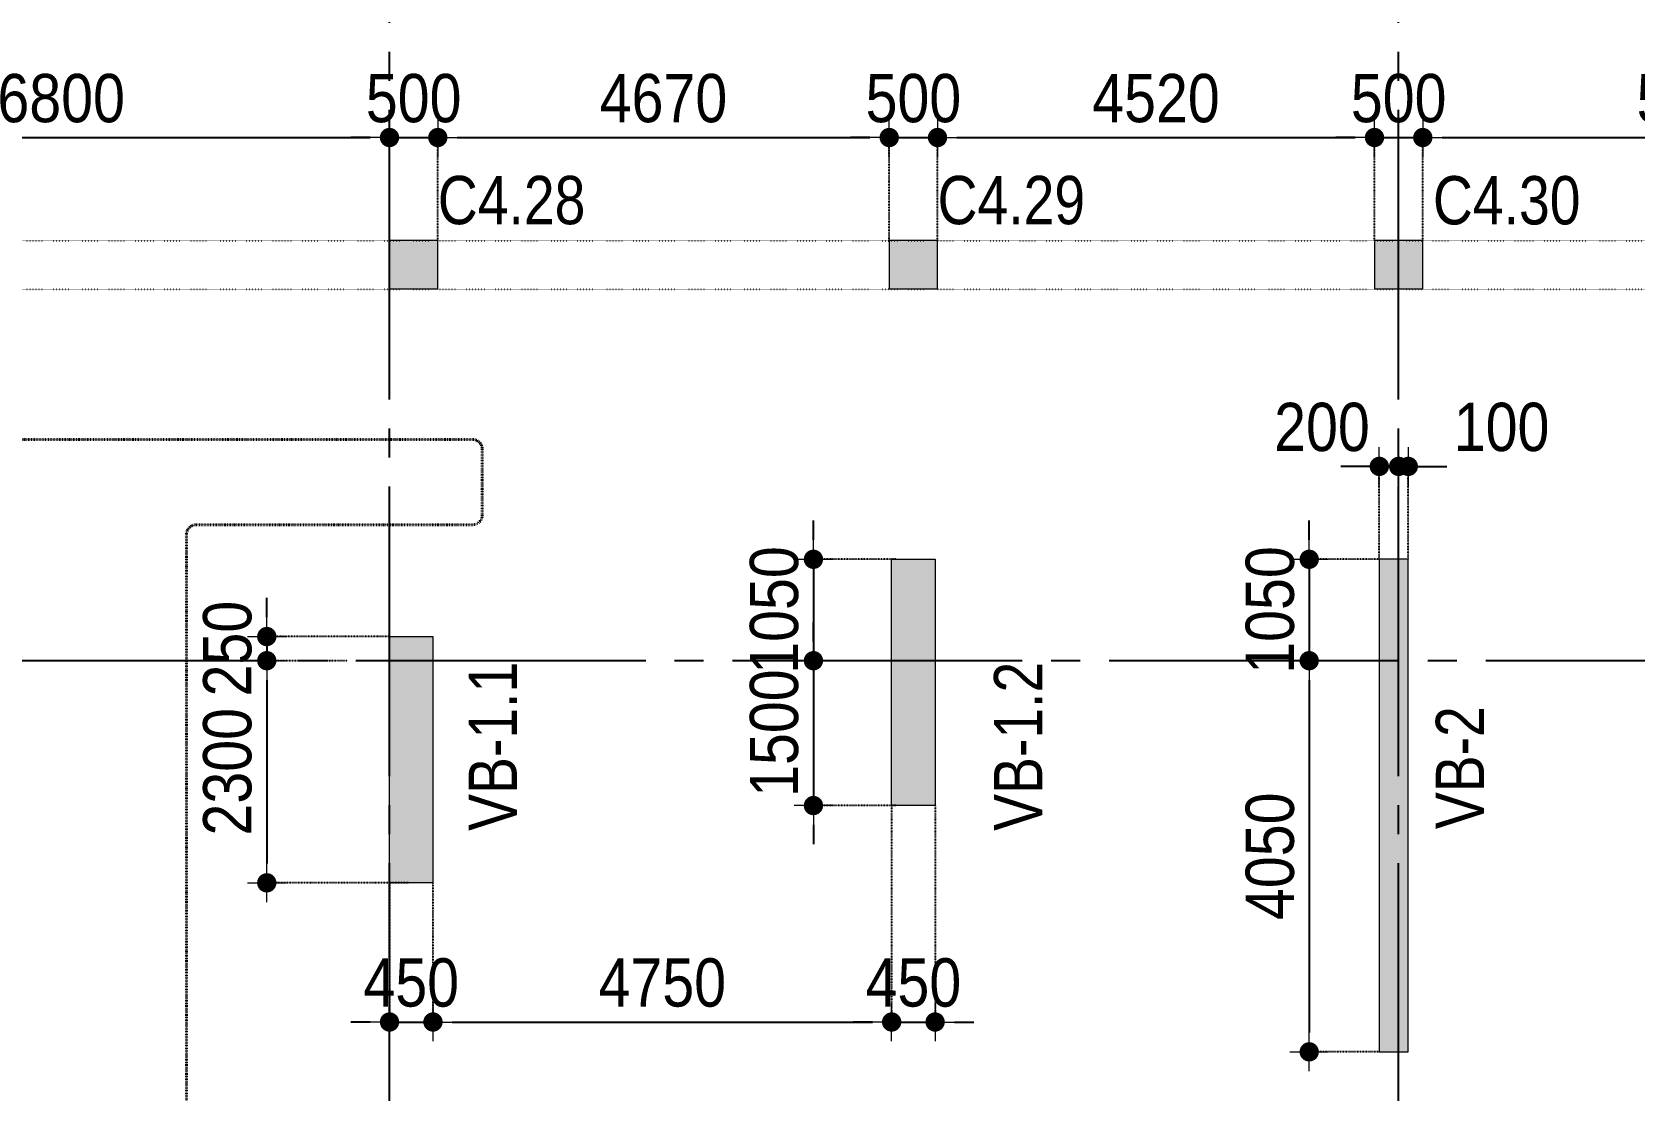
# Model space of a CAD drawing. Header units: millimetres. Extents: x -3973692 to -2843767, y 592734 to 838475.
# Drawn here: x -3875347 to -3858748, y 757776 to 768740 of the extents above; entities that cross this region are included whole.
import ezdxf
from ezdxf.enums import TextEntityAlignment as Align

# ---------------------------------------------------------------- set-up
doc = ezdxf.new("R2010")
doc.units = ezdxf.units.MM
doc.header["$MEASUREMENT"] = 0
doc.header["$PDMODE"] = 3
doc.header["$PDSIZE"] = -20
for name, pattern in [('CHG_XX_Luoi truc$0$MB_Luoi truc$0$Center101', [13, 10, -1, 1, -1]), ('DIVIDE2', [15.875, 6.35, -3.175, 0, -3.175, 0, -3.175]), ('DOT2', [0.125, 0, -0.125]), ('HIDDEN5', [2.8375, 1.25, -1.5875])]:
    doc.linetypes.add(name, pattern=pattern)
doc.layers.get('0').update_dxf_attribs({"lineweight": 9})
doc.layers.get('Defpoints').update_dxf_attribs({"color": 10, "lineweight": 0})
for name, color, linetype, lineweight in [("'S_General_Dim_1", 1, 'Continuous', 18), ("'S_General_Divide_3 Intermediate", 3, 'DIVIDE2', 40), ('CHG_XX_Cot_Ham 2$0$NS-Pier-H2', 150, 'Continuous', 13), ('CHG_XX_Cot_Ham 2$0$NS-Pier-H2 @ 1', 150, 'Continuous', 13), ('CHG_XX_Cot_Ham 2$0$NS-Pier-H2 @ 150 VP1', 150, 'Continuous', 13), ('CHG_XX_Cot_Ham 2$0$NS-Pier-H2 @ 150 VP2', 150, 'Continuous', 13), ('CHG_XX_Cot_Ham 2$0$NS-Pier-H2 @ 150 VP3', 150, 'Continuous', 13), ('CHG_XX_Cot_Ham 2$0$NS-Pier-H2 @ 150 VP4', 150, 'Continuous', 13), ('CHG_XX_Cot_Ham 2$0$NS-Pier-H2 @ 150 VP5', 150, 'Continuous', 13), ('CHG_XX_Cot_Ham 2$0$NS-Pier-H2 @ 150 VP6', 150, 'Continuous', 13), ('CHG_XX_Cot_Ham 2$0$NS-Pier-H2 @ 150 VP7', 150, 'Continuous', 13), ('CHG_XX_Cot_Ham 2$0$NS-Pier-H2 @ 150 VP8', 150, 'Continuous', 13), ('CHG_XX_Cot_Ham 2$0$NS-Pier-H2 @ 150 VP9', 150, 'Continuous', 13), ('CHG_XX_Cot_Ham 2$0$NS-Pier-H2 @ 150 VPModel', 150, 'Continuous', 13), ('TEXT', 7, 'Continuous', 15)]:
    doc.layers.add(name, color=color, linetype=linetype, lineweight=lineweight)
for name, color, linetype, lineweight, plot in [('CHG_XX_Cot_Ham 2$0$NS-Column-H2', 90, 'Continuous', 13, False), ('CHG_XX_Cot_Ham 2$0$NS-Column-H2 @ 1', 90, 'Continuous', 13, False), ('CHG_XX_Cot_Ham 2$0$NS-Column-H2 @ 150 VP1', 90, 'Continuous', 13, False), ('CHG_XX_Cot_Ham 2$0$NS-Column-H2 @ 150 VP2', 90, 'Continuous', 13, False), ('CHG_XX_Cot_Ham 2$0$NS-Column-H2 @ 150 VP3', 90, 'Continuous', 13, False), ('CHG_XX_Cot_Ham 2$0$NS-Column-H2 @ 150 VP4', 90, 'Continuous', 13, False), ('CHG_XX_Cot_Ham 2$0$NS-Column-H2 @ 150 VP5', 90, 'Continuous', 13, False), ('CHG_XX_Cot_Ham 2$0$NS-Column-H2 @ 150 VP6', 90, 'Continuous', 13, False), ('CHG_XX_Cot_Ham 2$0$NS-Column-H2 @ 150 VP7', 90, 'Continuous', 13, False), ('CHG_XX_Cot_Ham 2$0$NS-Column-H2 @ 150 VP8', 90, 'Continuous', 13, False), ('CHG_XX_Cot_Ham 2$0$NS-Column-H2 @ 150 VP9', 90, 'Continuous', 13, False), ('CHG_XX_Cot_Ham 2$0$NS-Column-H2 @ 150 VPModel', 90, 'Continuous', 13, False)]:
    doc.layers.add(name, color=color, linetype=linetype, lineweight=lineweight, plot=plot)
for name, color, linetype in [('CHG_XX_Luoi truc$0$Grid', 34, 'Continuous'), ('CHG_XX_Luoi truc$0$Grid Line', 251, 'CHG_XX_Luoi truc$0$MB_Luoi truc$0$Center101'), ('dim', 1, 'Continuous')]:
    doc.layers.add(name, color=color, linetype=linetype)
doc.styles.add('arial', font='arial.ttf', dxfattribs={"width": 0.85})
doc.styles.add('CHG_XX_Luoi truc$0$MB_Luoi truc$0$Grid A-F$0$VNI-HelveCB', font='')
doc.styles.add('TTP-HelCon', font='')
doc.styles.get('CHG_XX_Luoi truc$0$MB_Luoi truc$0$Grid A-F$0$VNI-HelveCB').set_extended_font_data('VNI-Helve-Condense', bold=True)
doc.styles.get('TTP-HelCon').set_extended_font_data('VNI-Helve-Condense')
doc.dimstyles.new('200', dxfattribs={"dimscale": 200, "dimtxt": 2.5, "dimasz": 1, "dimexe": 0, "dimexo": 0, "dimgap": 0.75, "dimtad": 1, "dimdec": 0, "dimrnd": 10, "dimzin": 9, "dimdsep": 46, "dimtxsty": 'arial', "dimblk1": 'DIMDOT', "dimblk2": 'DIMDOT', "dimsah": 1, "dimcen": 2, "dimdle": 3, "dimclre": 8, "dimclrt": 2, "dimadec": 0, "dimazin": 0, "dimtfac": 1, "dimtdec": 0, "dimtix": 1, "dimtmove": 2, "dimatfit": 3, "dimldrblk": 'DIMPIJL', "dimfxl": 1, "dimtvp": 1.8, "dimtolj": 1, "dimtzin": 0, "dimarcsym": 0})

# ---------------------------------------------------------------- blocks, each defined once
blk = doc.blocks.new('*U3253')
at = {"layer": 'CHG_XX_Cot_Ham 2$0$NS-Pier-H2 @ 1'}
h = blk.add_hatch(color=256, dxfattribs=at)
h.dxf.hatch_style = 1
h.paths.add_polyline_path([(450, 0), (0, 0), (0, -2550), (450, -2550)])
at = {"layer": 'CHG_XX_Cot_Ham 2$0$NS-Pier-H2 @ 150 VP1'}
h = blk.add_hatch(color=256, dxfattribs=at)
h.dxf.hatch_style = 1
h.paths.add_polyline_path([(450, 0), (0, 0), (0, -2550), (450, -2550)])
at = {"layer": 'CHG_XX_Cot_Ham 2$0$NS-Pier-H2 @ 150 VP2'}
h = blk.add_hatch(color=256, dxfattribs=at)
h.dxf.hatch_style = 1
h.paths.add_polyline_path([(450, 0), (0, 0), (0, -2550), (450, -2550)])
at = {"layer": 'CHG_XX_Cot_Ham 2$0$NS-Pier-H2 @ 150 VP3'}
h = blk.add_hatch(color=256, dxfattribs=at)
h.dxf.hatch_style = 1
h.paths.add_polyline_path([(450, 0), (0, 0), (0, -2550), (450, -2550)])
at = {"layer": 'CHG_XX_Cot_Ham 2$0$NS-Pier-H2 @ 150 VP4'}
h = blk.add_hatch(color=256, dxfattribs=at)
h.dxf.hatch_style = 1
h.paths.add_polyline_path([(450, 0), (0, 0), (0, -2550), (450, -2550)])
at = {"layer": 'CHG_XX_Cot_Ham 2$0$NS-Pier-H2 @ 150 VP5'}
h = blk.add_hatch(color=256, dxfattribs=at)
h.dxf.hatch_style = 1
h.paths.add_polyline_path([(450, 0), (0, 0), (0, -2550), (450, -2550)])
at = {"layer": 'CHG_XX_Cot_Ham 2$0$NS-Pier-H2 @ 150 VP6'}
h = blk.add_hatch(color=256, dxfattribs=at)
h.dxf.hatch_style = 1
h.paths.add_polyline_path([(450, 0), (0, 0), (0, -2550), (450, -2550)])
at = {"layer": 'CHG_XX_Cot_Ham 2$0$NS-Pier-H2 @ 150 VP7'}
h = blk.add_hatch(color=256, dxfattribs=at)
h.dxf.hatch_style = 1
h.paths.add_polyline_path([(450, 0), (0, 0), (0, -2550), (450, -2550)])
at = {"layer": 'CHG_XX_Cot_Ham 2$0$NS-Pier-H2 @ 150 VP8'}
h = blk.add_hatch(color=256, dxfattribs=at)
h.dxf.hatch_style = 1
h.paths.add_polyline_path([(450, 0), (0, 0), (0, -2550), (450, -2550)])
at = {"layer": 'CHG_XX_Cot_Ham 2$0$NS-Pier-H2 @ 150 VP9'}
h = blk.add_hatch(color=256, dxfattribs=at)
h.dxf.hatch_style = 1
h.paths.add_polyline_path([(450, 0), (0, 0), (0, -2550), (450, -2550)])
at = {"layer": 'CHG_XX_Cot_Ham 2$0$NS-Pier-H2 @ 150 VPModel'}
h = blk.add_hatch(color=256, dxfattribs=at)
h.dxf.hatch_style = 1
h.paths.add_polyline_path([(450, 0), (0, 0), (0, -2550), (450, -2550)])
blk = doc.blocks.new('CHG_XX_Cot_Ham 2$0$Block A_C450x2250')
at = {"layer": 'CHG_XX_Cot_Ham 2$0$NS-Pier-H2'}
blk.add_lwpolyline([(450, -2550), (0, -2550), (0, 0), (450, 0)], close=True, dxfattribs=at)
blk.add_blockref('*U3253', (0, 0), dxfattribs=at)
blk = doc.blocks.new('*U3255')
at = {"layer": 'CHG_XX_Cot_Ham 2$0$NS-Column-H2 @ 1'}
h = blk.add_hatch(color=256, dxfattribs=at)
h.dxf.hatch_style = 1
h.paths.add_polyline_path([(-250, -250), (-250, 250), (250, 250), (250, -250)])
at = {"layer": 'CHG_XX_Cot_Ham 2$0$NS-Column-H2 @ 150 VP1'}
h = blk.add_hatch(color=256, dxfattribs=at)
h.dxf.hatch_style = 1
h.paths.add_polyline_path([(-250, -250), (-250, 250), (250, 250), (250, -250)])
at = {"layer": 'CHG_XX_Cot_Ham 2$0$NS-Column-H2 @ 150 VP2'}
h = blk.add_hatch(color=256, dxfattribs=at)
h.dxf.hatch_style = 1
h.paths.add_polyline_path([(-250, -250), (-250, 250), (250, 250), (250, -250)])
at = {"layer": 'CHG_XX_Cot_Ham 2$0$NS-Column-H2 @ 150 VP3'}
h = blk.add_hatch(color=256, dxfattribs=at)
h.dxf.hatch_style = 1
h.paths.add_polyline_path([(-250, -250), (-250, 250), (250, 250), (250, -250)])
at = {"layer": 'CHG_XX_Cot_Ham 2$0$NS-Column-H2 @ 150 VP4'}
h = blk.add_hatch(color=256, dxfattribs=at)
h.dxf.hatch_style = 1
h.paths.add_polyline_path([(-250, -250), (-250, 250), (250, 250), (250, -250)])
at = {"layer": 'CHG_XX_Cot_Ham 2$0$NS-Column-H2 @ 150 VP5'}
h = blk.add_hatch(color=256, dxfattribs=at)
h.dxf.hatch_style = 1
h.paths.add_polyline_path([(-250, -250), (-250, 250), (250, 250), (250, -250)])
at = {"layer": 'CHG_XX_Cot_Ham 2$0$NS-Column-H2 @ 150 VP6'}
h = blk.add_hatch(color=256, dxfattribs=at)
h.dxf.hatch_style = 1
h.paths.add_polyline_path([(-250, -250), (-250, 250), (250, 250), (250, -250)])
at = {"layer": 'CHG_XX_Cot_Ham 2$0$NS-Column-H2 @ 150 VP7'}
h = blk.add_hatch(color=256, dxfattribs=at)
h.dxf.hatch_style = 1
h.paths.add_polyline_path([(-250, -250), (-250, 250), (250, 250), (250, -250)])
at = {"layer": 'CHG_XX_Cot_Ham 2$0$NS-Column-H2 @ 150 VP8'}
h = blk.add_hatch(color=256, dxfattribs=at)
h.dxf.hatch_style = 1
h.paths.add_polyline_path([(-250, -250), (-250, 250), (250, 250), (250, -250)])
at = {"layer": 'CHG_XX_Cot_Ham 2$0$NS-Column-H2 @ 150 VP9'}
h = blk.add_hatch(color=256, dxfattribs=at)
h.dxf.hatch_style = 1
h.paths.add_polyline_path([(-250, -250), (-250, 250), (250, 250), (250, -250)])
at = {"layer": 'CHG_XX_Cot_Ham 2$0$NS-Column-H2 @ 150 VPModel'}
h = blk.add_hatch(color=256, dxfattribs=at)
h.dxf.hatch_style = 1
h.paths.add_polyline_path([(-250, -250), (-250, 250), (250, 250), (250, -250)])
blk = doc.blocks.new('CHG_XX_Cot_Ham 2$0$500x500')
at = {"layer": 'CHG_XX_Cot_Ham 2$0$NS-Column-H2'}
blk.add_lwpolyline([(250, -250), (250, 250), (-250, 250), (-250, -250)], close=True, dxfattribs=at)
blk.add_blockref('*U3255', (0, 0), dxfattribs=at)
blk = doc.blocks.new('*U2841')
at = {"layer": 'CHG_XX_Luoi truc$0$Grid Line'}
blk.add_line((0, 0), (0, 608), dxfattribs=at)
at = {"layer": 'CHG_XX_Luoi truc$0$Grid', "lineweight": -2, "style": 'CHG_XX_Luoi truc$0$MB_Luoi truc$0$Grid A-F$0$VNI-HelveCB'}
for tag, p in [('GRIDSUB', (0, 617)), ('GRID', (0, -9))]:
    blk.add_attdef(tag, text='', height=5, dxfattribs=at).set_placement(p, align=Align.MIDDLE)
blk = doc.blocks.new('*U2843')
at = {"layer": 'CHG_XX_Luoi truc$0$Grid Line'}
blk.add_line((0, 0), (0, 438), dxfattribs=at)
at = {"layer": 'CHG_XX_Luoi truc$0$Grid', "lineweight": -2, "style": 'CHG_XX_Luoi truc$0$MB_Luoi truc$0$Grid A-F$0$VNI-HelveCB'}
for tag, p in [('GRIDSUB', (0, 447)), ('GRID', (0, -9))]:
    blk.add_attdef(tag, text='', height=5, dxfattribs=at).set_placement(p, align=Align.MIDDLE)
blk = doc.blocks.new('CHG_XX_Luoi truc')
at = {"layer": 'CHG_XX_Luoi truc$0$Grid', "xscale": 300, "yscale": 300, "zscale": 300}
for p in [(76850, -12747), (87300, -12747)]:
    blk.add_blockref('*U2841', p, dxfattribs=at)
at = {"layer": 'CHG_XX_Luoi truc$0$Grid', "xscale": 300.0000000000013, "yscale": 300.0000000000013, "zscale": 300.0000000000013, "rotation": 90}
blk.add_blockref('*U2843', (110703, 152250), dxfattribs=at)
blk = doc.blocks.new('CHG_XX_Cot_Ham 2')
at = {"layer": 'CHG_XX_Cot_Ham 2$0$NS-Pier-H2'}
h = blk.add_hatch(color=256, dxfattribs=at)
h.dxf.hatch_style = 1
h.paths.add_polyline_path([(99639.2, 163400), (-10900, 163400), (-10900, 85450), (-300, 85450), (-300, 84050), (32350, 84050), (32350, -9000), (103575.5, -9000), (106050, -6022), (106050, 158254.3)])
h.paths.add_polyline_path([(99533.7, 163100), (105750, 158110.4), (105750, 90450), (105650, 90450), (105750, 90450), (105750, 13850), (105750, 13722.3), (105750, -5913.6), (103434.7, -8700), (93599.8, -8700), (93299.8, -8700), (32650, -8700), (32650, 84350), (0, 84350), (0, 85750), (-10600, 85750), (-10600, 163100), (93600, 163100)], flags=16)
h = blk.add_hatch(color=256, dxfattribs=at)
h.dxf.hatch_style = 1
h.paths.add_polyline_path([(87400, 153300), (87100, 153300), (87100, 148200), (87400, 148200)])
blk.add_lwpolyline([(87400, 153300), (87100, 153300), (87100, 148200), (87400, 148200)], close=True, dxfattribs=at)
at = {"layer": 'CHG_XX_Cot_Ham 2$0$NS-Column-H2'}
for p in [(77100, 156350), (82275, 156350), (87300, 156350)]:
    blk.add_blockref('CHG_XX_Cot_Ham 2$0$500x500', p, dxfattribs=at)
at = {"layer": 'CHG_XX_Cot_Ham 2$0$NS-Pier-H2'}
for name, p in [('CHG_XX_Luoi truc', (0, 0)), ('CHG_XX_Cot_Ham 2$0$Block A_C450x2250', (82050, 153300)), ('CHG_XX_Cot_Ham 2$0$Block A_C450x2250', (76850, 152500))]:
    blk.add_blockref(name, p, dxfattribs=at)
blk = doc.blocks.new('b')
at = {"layer": 'TEXT', "color": 3, "style": 'TTP-HelCon'}
for s, p in [('VB-1.1', (-21380, -1762)), ('VB-1.2', (-15940, -1762)), ('VB-2', (-11365, -1744))]:
    blk.add_text(s, height=500, rotation=90, dxfattribs=at).set_placement(p)
blk = doc.blocks.new('DIMDOT')
for p, q in [((0, -1), (0, 1)), ((1, 0), (-1, 0))]:
    blk.add_line(p, q)
at = {"const_width": 0.5}
blk.add_lwpolyline([(-0.25, 0, 1), (0.25, 0, 1)], format="xyb", close=True, dxfattribs=at)
blk = doc.blocks.new('*D1480')
at = {"layer": "'S_General_Dim_1", "color": 8, "linetype": 'HIDDEN5', "lineweight": -2, "transparency": 16777216}
for p, q in [((-3871645, 759931), (-3871645, 758490)), ((-3871195, 759931), (-3871195, 758490))]:
    blk.add_line(p, q, dxfattribs=at)
at = {"layer": "'S_General_Dim_1", "color": 0, "lineweight": -2, "transparency": 16777216}
for p, q in [((-3871845, 758490), (-3872045, 758490)), ((-3871645, 758490), (-3871195, 758490)), ((-3870995, 758490), (-3870795, 758490))]:
    blk.add_line(p, q, dxfattribs=at)
at = {"layer": 'Defpoints', "color": 0, "transparency": 16777216}
for p in [(-3871645, 759931), (-3871195, 759931), (-3871195, 758490)]:
    blk.add_point(p, dxfattribs=at)
at = {"layer": "'S_General_Dim_1", "color": 0, "lineweight": -2, "transparency": 16777216, "xscale": 200, "yscale": 200, "zscale": 200}
blk.add_blockref('DIMDOT', (-3871645, 758490), dxfattribs=at)
at = {"layer": "'S_General_Dim_1", "color": 0, "lineweight": -2, "transparency": 16777216, "xscale": 200, "yscale": 200, "zscale": 200, "rotation": 180}
blk.add_blockref('DIMDOT', (-3871195, 758490), dxfattribs=at)
at = {"layer": "'S_General_Dim_1", "color": 2, "transparency": 16777216, "insert": (-3871420, 758896), "char_height": 500, "attachment_point": 5, "style": 'arial'}
blk.add_mtext('\\A1;450', dxfattribs=at)
blk = doc.blocks.new('DIMPIJL')
at = {"linetype": 'ByBlock'}
blk.add_solid([(-2.5, 0.417), (-2.5, -0.417), (0, 0)], dxfattribs=at)
blk = doc.blocks.new('*D1481')
at = {"layer": "'S_General_Dim_1", "color": 8, "linetype": 'HIDDEN5', "lineweight": -2, "transparency": 16777216}
for p, q in [((-3866445, 760731), (-3866445, 758490)), ((-3871195, 759931), (-3871195, 758490))]:
    blk.add_line(p, q, dxfattribs=at)
at = {"layer": "'S_General_Dim_1", "color": 0, "lineweight": -2, "transparency": 16777216}
blk.add_line((-3870995, 758490), (-3866645, 758490), dxfattribs=at)
at = {"layer": 'Defpoints', "color": 0, "transparency": 16777216}
for p in [(-3866445, 760731), (-3871195, 759931), (-3866445, 758490)]:
    blk.add_point(p, dxfattribs=at)
at = {"layer": "'S_General_Dim_1", "color": 0, "lineweight": -2, "transparency": 16777216, "xscale": 200, "yscale": 200, "zscale": 200, "rotation": 180}
blk.add_blockref('DIMDOT', (-3871195, 758490), dxfattribs=at)
at = {"layer": "'S_General_Dim_1", "color": 0, "lineweight": -2, "transparency": 16777216, "xscale": 200, "yscale": 200, "zscale": 200}
blk.add_blockref('DIMDOT', (-3866445, 758490), dxfattribs=at)
at = {"layer": "'S_General_Dim_1", "color": 2, "transparency": 16777216, "insert": (-3868820, 758896), "char_height": 500, "attachment_point": 5, "style": 'arial'}
blk.add_mtext('\\A1;4750', dxfattribs=at)
blk = doc.blocks.new('*D1451')
at = {"layer": "'S_General_Dim_1", "color": 8, "linetype": 'HIDDEN5', "lineweight": -2, "transparency": 16777216}
for p, q in [((-3866445, 760731), (-3866445, 758490)), ((-3865995, 760731), (-3865995, 758490))]:
    blk.add_line(p, q, dxfattribs=at)
at = {"layer": "'S_General_Dim_1", "color": 0, "lineweight": -2, "transparency": 16777216}
for p, q in [((-3866645, 758490), (-3866845, 758490)), ((-3866445, 758490), (-3865995, 758490)), ((-3865795, 758490), (-3865595, 758490))]:
    blk.add_line(p, q, dxfattribs=at)
at = {"layer": 'Defpoints', "color": 0, "transparency": 16777216}
for p in [(-3866445, 760731), (-3865995, 760731), (-3865995, 758490)]:
    blk.add_point(p, dxfattribs=at)
at = {"layer": "'S_General_Dim_1", "color": 0, "lineweight": -2, "transparency": 16777216, "xscale": 200, "yscale": 200, "zscale": 200}
blk.add_blockref('DIMDOT', (-3866445, 758490), dxfattribs=at)
at = {"layer": "'S_General_Dim_1", "color": 0, "lineweight": -2, "transparency": 16777216, "xscale": 200, "yscale": 200, "zscale": 200, "rotation": 180}
blk.add_blockref('DIMDOT', (-3865995, 758490), dxfattribs=at)
at = {"layer": "'S_General_Dim_1", "color": 2, "transparency": 16777216, "insert": (-3866220, 758896), "char_height": 500, "attachment_point": 5, "style": 'arial'}
blk.add_mtext('\\A1;450', dxfattribs=at)
blk = doc.blocks.new('*D1452')
at = {"layer": "'S_General_Dim_1", "color": 0, "lineweight": -2, "transparency": 16777216}
for p, q in [((-3872916, 762681), (-3872916, 762881)), ((-3872916, 762481), (-3872916, 762231)), ((-3872916, 762031), (-3872916, 761831))]:
    blk.add_line(p, q, dxfattribs=at)
at = {"layer": "'S_General_Dim_1", "color": 8, "linetype": 'HIDDEN5', "lineweight": -2, "transparency": 16777216}
for p, q in [((-3871645, 762481), (-3872916, 762481)), ((-3872080, 762231), (-3872916, 762231))]:
    blk.add_line(p, q, dxfattribs=at)
at = {"layer": 'Defpoints', "color": 0, "transparency": 16777216}
for p in [(-3871645, 762481), (-3872916, 762231), (-3872080, 762231)]:
    blk.add_point(p, dxfattribs=at)
at = {"layer": "'S_General_Dim_1", "color": 0, "lineweight": -2, "transparency": 16777216, "xscale": 200, "yscale": 200, "zscale": 200}
for p, rotation in [((-3872916, 762481), 270), ((-3872916, 762231), 90)]:
    blk.add_blockref('DIMDOT', p, dxfattribs=dict(at, rotation=rotation))
at = {"layer": "'S_General_Dim_1", "color": 2, "transparency": 16777216, "insert": (-3873322, 762356), "char_height": 500, "attachment_point": 5, "rotation": 90, "style": 'arial'}
blk.add_mtext('\\A1;250', dxfattribs=at)
blk = doc.blocks.new('*D1453')
at = {"layer": "'S_General_Dim_1", "color": 8, "linetype": 'HIDDEN5', "lineweight": -2, "transparency": 16777216}
for p, q in [((-3872080, 762231), (-3872916, 762231)), ((-3871445, 759931), (-3872916, 759931))]:
    blk.add_line(p, q, dxfattribs=at)
at = {"layer": "'S_General_Dim_1", "color": 0, "lineweight": -2, "transparency": 16777216}
blk.add_line((-3872916, 762031), (-3872916, 760131), dxfattribs=at)
at = {"layer": 'Defpoints', "color": 0, "transparency": 16777216}
for p in [(-3872080, 762231), (-3872916, 759931), (-3871445, 759931)]:
    blk.add_point(p, dxfattribs=at)
at = {"layer": "'S_General_Dim_1", "color": 0, "lineweight": -2, "transparency": 16777216, "xscale": 200, "yscale": 200, "zscale": 200}
for p, rotation in [((-3872916, 762231), 90), ((-3872916, 759931), 270)]:
    blk.add_blockref('DIMDOT', p, dxfattribs=dict(at, rotation=rotation))
at = {"layer": "'S_General_Dim_1", "color": 2, "transparency": 16777216, "insert": (-3873322, 761081), "char_height": 500, "attachment_point": 5, "rotation": 90, "style": 'arial'}
blk.add_mtext('\\A1;2300', dxfattribs=at)
blk = doc.blocks.new('*D1445')
at = {"layer": "'S_General_Dim_1", "color": 0, "lineweight": -2, "transparency": 16777216}
for p, q in [((-3867255, 763481), (-3867255, 763681)), ((-3867255, 763281), (-3867255, 762231)), ((-3867255, 762031), (-3867255, 761831))]:
    blk.add_line(p, q, dxfattribs=at)
at = {"layer": "'S_General_Dim_1", "color": 8, "linetype": 'HIDDEN5', "lineweight": -2, "transparency": 16777216}
for p, q in [((-3866395, 763281), (-3867255, 763281)), ((-3866395, 762231), (-3867255, 762231))]:
    blk.add_line(p, q, dxfattribs=at)
at = {"layer": 'Defpoints', "color": 0, "transparency": 16777216}
for p in [(-3866395, 763281), (-3867255, 762231), (-3866395, 762231)]:
    blk.add_point(p, dxfattribs=at)
at = {"layer": "'S_General_Dim_1", "color": 0, "lineweight": -2, "transparency": 16777216, "xscale": 200, "yscale": 200, "zscale": 200}
for p, rotation in [((-3867255, 763281), 270), ((-3867255, 762231), 90)]:
    blk.add_blockref('DIMDOT', p, dxfattribs=dict(at, rotation=rotation))
at = {"layer": "'S_General_Dim_1", "color": 2, "transparency": 16777216, "insert": (-3867660, 762756), "char_height": 500, "attachment_point": 5, "rotation": 90, "style": 'arial'}
blk.add_mtext('\\A1;1050', dxfattribs=at)
blk = doc.blocks.new('*D1446')
at = {"layer": "'S_General_Dim_1", "color": 0, "lineweight": -2, "transparency": 16777216}
for p, q in [((-3867255, 762431), (-3867255, 762631)), ((-3867255, 762231), (-3867255, 760731)), ((-3867255, 760531), (-3867255, 760331))]:
    blk.add_line(p, q, dxfattribs=at)
at = {"layer": "'S_General_Dim_1", "color": 8, "linetype": 'HIDDEN5', "lineweight": -2, "transparency": 16777216}
for p, q in [((-3866395, 762231), (-3867255, 762231)), ((-3866395, 760731), (-3867255, 760731))]:
    blk.add_line(p, q, dxfattribs=at)
at = {"layer": 'Defpoints', "color": 0, "transparency": 16777216}
for p in [(-3866395, 762231), (-3867255, 760731), (-3866395, 760731)]:
    blk.add_point(p, dxfattribs=at)
at = {"layer": "'S_General_Dim_1", "color": 0, "lineweight": -2, "transparency": 16777216, "xscale": 200, "yscale": 200, "zscale": 200}
for p, rotation in [((-3867255, 762231), 270), ((-3867255, 760731), 90)]:
    blk.add_blockref('DIMDOT', p, dxfattribs=dict(at, rotation=rotation))
at = {"layer": "'S_General_Dim_1", "color": 2, "transparency": 16777216, "insert": (-3867660, 761481), "char_height": 500, "attachment_point": 5, "rotation": 90, "style": 'arial'}
blk.add_mtext('\\A1;1500', dxfattribs=at)
blk = doc.blocks.new('*D1447')
at = {"layer": "'S_General_Dim_1", "color": 0, "lineweight": -2, "transparency": 16777216}
for p, q in [((-3862121, 763481), (-3862121, 763681)), ((-3862121, 763281), (-3862121, 762231)), ((-3862121, 762031), (-3862121, 761831))]:
    blk.add_line(p, q, dxfattribs=at)
at = {"layer": "'S_General_Dim_1", "color": 8, "linetype": 'HIDDEN5', "lineweight": -2, "transparency": 16777216}
for p, q in [((-3861395, 763281), (-3862121, 763281)), ((-3861395, 762231), (-3862121, 762231))]:
    blk.add_line(p, q, dxfattribs=at)
at = {"layer": 'Defpoints', "color": 0, "transparency": 16777216}
for p in [(-3861395, 763281), (-3862121, 762231), (-3861395, 762231)]:
    blk.add_point(p, dxfattribs=at)
at = {"layer": "'S_General_Dim_1", "color": 0, "lineweight": -2, "transparency": 16777216, "xscale": 200, "yscale": 200, "zscale": 200}
for p, rotation in [((-3862121, 763281), 270), ((-3862121, 762231), 90)]:
    blk.add_blockref('DIMDOT', p, dxfattribs=dict(at, rotation=rotation))
at = {"layer": "'S_General_Dim_1", "color": 2, "transparency": 16777216, "insert": (-3862526, 762756), "char_height": 500, "attachment_point": 5, "rotation": 90, "style": 'arial'}
blk.add_mtext('\\A1;1050', dxfattribs=at)
blk = doc.blocks.new('*D1448')
at = {"layer": "'S_General_Dim_1", "color": 8, "linetype": 'HIDDEN5', "lineweight": -2, "transparency": 16777216}
for p, q in [((-3861395, 762231), (-3862121, 762231)), ((-3861395, 758181), (-3862121, 758181))]:
    blk.add_line(p, q, dxfattribs=at)
at = {"layer": "'S_General_Dim_1", "color": 0, "lineweight": -2, "transparency": 16777216}
blk.add_line((-3862121, 762031), (-3862121, 758381), dxfattribs=at)
at = {"layer": 'Defpoints', "color": 0, "transparency": 16777216}
for p in [(-3861395, 762231), (-3862121, 758181), (-3861395, 758181)]:
    blk.add_point(p, dxfattribs=at)
at = {"layer": "'S_General_Dim_1", "color": 0, "lineweight": -2, "transparency": 16777216, "xscale": 200, "yscale": 200, "zscale": 200}
for p, rotation in [((-3862121, 762231), 90), ((-3862121, 758181), 270)]:
    blk.add_blockref('DIMDOT', p, dxfattribs=dict(at, rotation=rotation))
at = {"layer": "'S_General_Dim_1", "color": 2, "transparency": 16777216, "insert": (-3862526, 760206), "char_height": 500, "attachment_point": 5, "rotation": 90, "style": 'arial'}
blk.add_mtext('\\A1;4050', dxfattribs=at)
blk = doc.blocks.new('*D1449')
at = {"layer": "'S_General_Dim_1", "color": 0, "lineweight": -2, "transparency": 16777216}
for p, q in [((-3861595, 764243), (-3861795, 764243)), ((-3861395, 764243), (-3861195, 764243)), ((-3860995, 764243), (-3860795, 764243))]:
    blk.add_line(p, q, dxfattribs=at)
at = {"layer": "'S_General_Dim_1", "color": 8, "linetype": 'HIDDEN5', "lineweight": -2, "transparency": 16777216}
for p, q in [((-3861395, 763281), (-3861395, 764243)), ((-3861195, 763281), (-3861195, 764243))]:
    blk.add_line(p, q, dxfattribs=at)
at = {"layer": 'Defpoints', "color": 0, "transparency": 16777216}
for p in [(-3861195, 764243), (-3861395, 763281), (-3861195, 763281)]:
    blk.add_point(p, dxfattribs=at)
at = {"layer": "'S_General_Dim_1", "color": 0, "lineweight": -2, "transparency": 16777216, "xscale": 200, "yscale": 200, "zscale": 200}
blk.add_blockref('DIMDOT', (-3861395, 764243), dxfattribs=at)
at = {"layer": "'S_General_Dim_1", "color": 0, "lineweight": -2, "transparency": 16777216, "xscale": 200, "yscale": 200, "zscale": 200, "rotation": 180}
blk.add_blockref('DIMDOT', (-3861195, 764243), dxfattribs=at)
at = {"layer": "'S_General_Dim_1", "color": 2, "transparency": 16777216, "insert": (-3861989, 764648), "char_height": 500, "attachment_point": 5, "style": 'arial'}
blk.add_mtext('\\A1;200', dxfattribs=at)
blk = doc.blocks.new('*D1450')
at = {"layer": "'S_General_Dim_1", "color": 0, "lineweight": -2, "transparency": 16777216}
for p, q in [((-3861395, 764243), (-3861595, 764243)), ((-3861195, 764243), (-3861095, 764243)), ((-3860895, 764243), (-3860695, 764243))]:
    blk.add_line(p, q, dxfattribs=at)
at = {"layer": "'S_General_Dim_1", "color": 8, "linetype": 'HIDDEN5', "lineweight": -2, "transparency": 16777216}
for p, q in [((-3861195, 763281), (-3861195, 764243)), ((-3861095, 763281), (-3861095, 764243))]:
    blk.add_line(p, q, dxfattribs=at)
at = {"layer": 'Defpoints', "color": 0, "transparency": 16777216}
for p in [(-3861095, 764243), (-3861195, 763281), (-3861095, 763281)]:
    blk.add_point(p, dxfattribs=at)
at = {"layer": "'S_General_Dim_1", "color": 0, "lineweight": -2, "transparency": 16777216, "xscale": 200, "yscale": 200, "zscale": 200}
blk.add_blockref('DIMDOT', (-3861195, 764243), dxfattribs=at)
at = {"layer": "'S_General_Dim_1", "color": 0, "lineweight": -2, "transparency": 16777216, "xscale": 200, "yscale": 200, "zscale": 200, "rotation": 180}
blk.add_blockref('DIMDOT', (-3861095, 764243), dxfattribs=at)
at = {"layer": "'S_General_Dim_1", "color": 2, "transparency": 16777216, "insert": (-3860129, 764648), "char_height": 500, "attachment_point": 5, "style": 'arial'}
blk.add_mtext('\\A1;100', dxfattribs=at)
blk = doc.blocks.new('PODIUM')
at = {"layer": 'TEXT', "color": 6, "style": 'TTP-HelCon'}
for s, p in [('C4.28', (-96, 90625)), ('C4.29', (5079, 90625)), ('C4.30', (10209, 90623))]:
    blk.add_text(s, height=500, dxfattribs=at).set_placement(p)
blk = doc.blocks.new('*D2481')
at = {"layer": "'S_General_Dim_1", "color": 8, "linetype": 'HIDDEN5', "lineweight": -2, "transparency": 16777216}
for p, q in [((-3878445, 766581), (-3878445, 767648)), ((-3871645, 766578), (-3871645, 767648))]:
    blk.add_line(p, q, dxfattribs=at)
at = {"layer": "'S_General_Dim_1", "color": 0, "lineweight": -2, "transparency": 16777216}
blk.add_line((-3878245, 767648), (-3871845, 767648), dxfattribs=at)
at = {"layer": 'Defpoints', "color": 0, "transparency": 16777216}
for p in [(-3871645, 767648), (-3878445, 766581), (-3871645, 766578)]:
    blk.add_point(p, dxfattribs=at)
at = {"layer": "'S_General_Dim_1", "color": 0, "lineweight": -2, "transparency": 16777216, "xscale": 200, "yscale": 200, "zscale": 200, "rotation": 180}
blk.add_blockref('DIMDOT', (-3878445, 767648), dxfattribs=at)
at = {"layer": "'S_General_Dim_1", "color": 0, "lineweight": -2, "transparency": 16777216, "xscale": 200, "yscale": 200, "zscale": 200}
blk.add_blockref('DIMDOT', (-3871645, 767648), dxfattribs=at)
at = {"layer": "'S_General_Dim_1", "color": 2, "transparency": 16777216, "insert": (-3875045, 768053), "char_height": 500, "attachment_point": 5, "style": 'arial'}
blk.add_mtext('\\A1;6800', dxfattribs=at)
blk = doc.blocks.new('*D2482')
at = {"layer": "'S_General_Dim_1", "color": 0, "lineweight": -2, "transparency": 16777216}
for p, q in [((-3871845, 767648), (-3872045, 767648)), ((-3871645, 767648), (-3871145, 767648)), ((-3870945, 767648), (-3870745, 767648))]:
    blk.add_line(p, q, dxfattribs=at)
at = {"layer": "'S_General_Dim_1", "color": 8, "linetype": 'HIDDEN5', "lineweight": -2, "transparency": 16777216}
for p, q in [((-3871645, 766578), (-3871645, 767648)), ((-3871145, 766578), (-3871145, 767648))]:
    blk.add_line(p, q, dxfattribs=at)
at = {"layer": 'Defpoints', "color": 0, "transparency": 16777216}
for p in [(-3871145, 767648), (-3871645, 766578), (-3871145, 766578)]:
    blk.add_point(p, dxfattribs=at)
at = {"layer": "'S_General_Dim_1", "color": 0, "lineweight": -2, "transparency": 16777216, "xscale": 200, "yscale": 200, "zscale": 200}
blk.add_blockref('DIMDOT', (-3871645, 767648), dxfattribs=at)
at = {"layer": "'S_General_Dim_1", "color": 0, "lineweight": -2, "transparency": 16777216, "xscale": 200, "yscale": 200, "zscale": 200, "rotation": 180}
blk.add_blockref('DIMDOT', (-3871145, 767648), dxfattribs=at)
at = {"layer": "'S_General_Dim_1", "color": 2, "transparency": 16777216, "insert": (-3871395, 768053), "char_height": 500, "attachment_point": 5, "style": 'arial'}
blk.add_mtext('\\A1;500', dxfattribs=at)
blk = doc.blocks.new('*D2483')
at = {"layer": "'S_General_Dim_1", "color": 8, "linetype": 'HIDDEN5', "lineweight": -2, "transparency": 16777216}
for p, q in [((-3871145, 766578), (-3871145, 767648)), ((-3866470, 766581), (-3866470, 767648))]:
    blk.add_line(p, q, dxfattribs=at)
at = {"layer": "'S_General_Dim_1", "color": 0, "lineweight": -2, "transparency": 16777216}
blk.add_line((-3870945, 767648), (-3866670, 767648), dxfattribs=at)
at = {"layer": 'Defpoints', "color": 0, "transparency": 16777216}
for p in [(-3866470, 767648), (-3871145, 766578), (-3866470, 766581)]:
    blk.add_point(p, dxfattribs=at)
at = {"layer": "'S_General_Dim_1", "color": 0, "lineweight": -2, "transparency": 16777216, "xscale": 200, "yscale": 200, "zscale": 200, "rotation": 180}
blk.add_blockref('DIMDOT', (-3871145, 767648), dxfattribs=at)
at = {"layer": "'S_General_Dim_1", "color": 0, "lineweight": -2, "transparency": 16777216, "xscale": 200, "yscale": 200, "zscale": 200}
blk.add_blockref('DIMDOT', (-3866470, 767648), dxfattribs=at)
at = {"layer": "'S_General_Dim_1", "color": 2, "transparency": 16777216, "insert": (-3868808, 768053), "char_height": 500, "attachment_point": 5, "style": 'arial'}
blk.add_mtext('\\A1;4670', dxfattribs=at)
blk = doc.blocks.new('*D2484')
at = {"layer": "'S_General_Dim_1", "color": 0, "lineweight": -2, "transparency": 16777216}
for p, q in [((-3866670, 767648), (-3866870, 767648)), ((-3866470, 767648), (-3865970, 767648)), ((-3865770, 767648), (-3865570, 767648))]:
    blk.add_line(p, q, dxfattribs=at)
at = {"layer": "'S_General_Dim_1", "color": 8, "linetype": 'HIDDEN5', "lineweight": -2, "transparency": 16777216}
for p, q in [((-3866470, 766581), (-3866470, 767648)), ((-3865970, 766578), (-3865970, 767648))]:
    blk.add_line(p, q, dxfattribs=at)
at = {"layer": 'Defpoints', "color": 0, "transparency": 16777216}
for p in [(-3865970, 767648), (-3866470, 766581), (-3865970, 766578)]:
    blk.add_point(p, dxfattribs=at)
at = {"layer": "'S_General_Dim_1", "color": 0, "lineweight": -2, "transparency": 16777216, "xscale": 200, "yscale": 200, "zscale": 200}
blk.add_blockref('DIMDOT', (-3866470, 767648), dxfattribs=at)
at = {"layer": "'S_General_Dim_1", "color": 0, "lineweight": -2, "transparency": 16777216, "xscale": 200, "yscale": 200, "zscale": 200, "rotation": 180}
blk.add_blockref('DIMDOT', (-3865970, 767648), dxfattribs=at)
at = {"layer": "'S_General_Dim_1", "color": 2, "transparency": 16777216, "insert": (-3866220, 768053), "char_height": 500, "attachment_point": 5, "style": 'arial'}
blk.add_mtext('\\A1;500', dxfattribs=at)
blk = doc.blocks.new('*D2485')
at = {"layer": "'S_General_Dim_1", "color": 8, "linetype": 'HIDDEN5', "lineweight": -2, "transparency": 16777216}
for p, q in [((-3865970, 766578), (-3865970, 767648)), ((-3861445, 766578), (-3861445, 767648))]:
    blk.add_line(p, q, dxfattribs=at)
at = {"layer": "'S_General_Dim_1", "color": 0, "lineweight": -2, "transparency": 16777216}
blk.add_line((-3865770, 767648), (-3861645, 767648), dxfattribs=at)
at = {"layer": 'Defpoints', "color": 0, "transparency": 16777216}
for p in [(-3861445, 767648), (-3865970, 766578), (-3861445, 766578)]:
    blk.add_point(p, dxfattribs=at)
at = {"layer": "'S_General_Dim_1", "color": 0, "lineweight": -2, "transparency": 16777216, "xscale": 200, "yscale": 200, "zscale": 200, "rotation": 180}
blk.add_blockref('DIMDOT', (-3865970, 767648), dxfattribs=at)
at = {"layer": "'S_General_Dim_1", "color": 0, "lineweight": -2, "transparency": 16777216, "xscale": 200, "yscale": 200, "zscale": 200}
blk.add_blockref('DIMDOT', (-3861445, 767648), dxfattribs=at)
at = {"layer": "'S_General_Dim_1", "color": 2, "transparency": 16777216, "insert": (-3863708, 768053), "char_height": 500, "attachment_point": 5, "style": 'arial'}
blk.add_mtext('\\A1;4520', dxfattribs=at)
blk = doc.blocks.new('*D2486')
at = {"layer": "'S_General_Dim_1", "color": 0, "lineweight": -2, "transparency": 16777216}
for p, q in [((-3861645, 767648), (-3861845, 767648)), ((-3861445, 767648), (-3860945, 767648)), ((-3860745, 767648), (-3860545, 767648))]:
    blk.add_line(p, q, dxfattribs=at)
at = {"layer": "'S_General_Dim_1", "color": 8, "linetype": 'HIDDEN5', "lineweight": -2, "transparency": 16777216}
for p, q in [((-3861445, 766578), (-3861445, 767648)), ((-3860945, 766578), (-3860945, 767648))]:
    blk.add_line(p, q, dxfattribs=at)
at = {"layer": 'Defpoints', "color": 0, "transparency": 16777216}
for p in [(-3860945, 767648), (-3861445, 766578), (-3860945, 766578)]:
    blk.add_point(p, dxfattribs=at)
at = {"layer": "'S_General_Dim_1", "color": 0, "lineweight": -2, "transparency": 16777216, "xscale": 200, "yscale": 200, "zscale": 200}
blk.add_blockref('DIMDOT', (-3861445, 767648), dxfattribs=at)
at = {"layer": "'S_General_Dim_1", "color": 0, "lineweight": -2, "transparency": 16777216, "xscale": 200, "yscale": 200, "zscale": 200, "rotation": 180}
blk.add_blockref('DIMDOT', (-3860945, 767648), dxfattribs=at)
at = {"layer": "'S_General_Dim_1", "color": 2, "transparency": 16777216, "insert": (-3861195, 768053), "char_height": 500, "attachment_point": 5, "style": 'arial'}
blk.add_mtext('\\A1;500', dxfattribs=at)
blk = doc.blocks.new('*D2487')
at = {"layer": "'S_General_Dim_1", "color": 8, "linetype": 'HIDDEN5', "lineweight": -2, "transparency": 16777216}
for p, q in [((-3860945, 766578), (-3860945, 767648)), ((-3855195, 766581), (-3855195, 767648))]:
    blk.add_line(p, q, dxfattribs=at)
at = {"layer": "'S_General_Dim_1", "color": 0, "lineweight": -2, "transparency": 16777216}
blk.add_line((-3860745, 767648), (-3855395, 767648), dxfattribs=at)
at = {"layer": 'Defpoints', "color": 0, "transparency": 16777216}
for p in [(-3855195, 767648), (-3860945, 766578), (-3855195, 766581)]:
    blk.add_point(p, dxfattribs=at)
at = {"layer": "'S_General_Dim_1", "color": 0, "lineweight": -2, "transparency": 16777216, "xscale": 200, "yscale": 200, "zscale": 200, "rotation": 180}
blk.add_blockref('DIMDOT', (-3860945, 767648), dxfattribs=at)
at = {"layer": "'S_General_Dim_1", "color": 0, "lineweight": -2, "transparency": 16777216, "xscale": 200, "yscale": 200, "zscale": 200}
blk.add_blockref('DIMDOT', (-3855195, 767648), dxfattribs=at)
at = {"layer": "'S_General_Dim_1", "color": 2, "transparency": 16777216, "insert": (-3858070, 768053), "char_height": 500, "attachment_point": 5, "style": 'arial'}
blk.add_mtext('\\A1;5750', dxfattribs=at)

msp = doc.modelspace()

# ---------------------------------------------------------------- linework, layer by layer
at = {"layer": "'S_General_Divide_3 Intermediate"}
msp.add_lwpolyline([(-3870784.1, 764520.5), (-3878131.2, 764520.5, 0.4142136), (-3878231.2, 764420.5), (-3878231.2, 752213.8, 0.4142136), (-3878131.2, 752113.8), (-3870970.5, 752113.8, 0.4142136), (-3870870.5, 752213.8), (-3870870.5, 753044.9, 0.4142136), (-3870970.5, 753144.9), (-3873647.3, 753144.9, -0.4142136), (-3873747.3, 753244.9), (-3873747.3, 763538.8, -0.4142136), (-3873647.3, 763638.8), (-3870784.1, 763638.8, 0.4142136), (-3870684.1, 763738.8), (-3870684.1, 764420.5, 0.4142136)], format="xyb", close=True, dxfattribs=at)
at = {"layer": 'dim', "linetype": 'DOT2', "ltscale": 10}
for p, q in [((-3952045.2, 766578.9), (-3850468, 766578.1)), ((-3952045.2, 766078.9), (-3850468, 766078.1))]:
    msp.add_line(p, q, dxfattribs=at)

# ---------------------------------------------------------------- block references
at = {"layer": "'S_General_Divide_3 Intermediate"}
msp.add_blockref('CHG_XX_Cot_Ham 2', (-3948495.2, 609981), dxfattribs=at)
at = {"layer": 'dim'}
msp.add_blockref('b', (-3848945.2, 762231), dxfattribs=at)
at = {"layer": 'TEXT'}
msp.add_blockref('PODIUM', (-3871048.8, 676125.7), dxfattribs=at)

# ---------------------------------------------------------------- dimensions: what is measured, and where the dimension line sits
at = {"layer": "'S_General_Dim_1"}
for base, p1, p2, picture, middle in [((-3871645.2, 767648), (-3878445.2, 766581), (-3871645.2, 766578.3), '*D2481', (-3875045.2, 768053.3)), ((-3871145.2, 767648), (-3871645.2, 766578.3), (-3871145.2, 766578.3), '*D2482', (-3871395.2, 768053.3)), ((-3866470.2, 767648), (-3871145.2, 766578.3), (-3866470.2, 766581), '*D2483', (-3868807.7, 768053.3)), ((-3865970.2, 767648), (-3866470.2, 766581), (-3865970.2, 766578.2), '*D2484', (-3866220.2, 768053.3)), ((-3861445.2, 767648), (-3865970.2, 766578.2), (-3861445.2, 766578.2), '*D2485', (-3863707.7, 768053.3)), ((-3860945.2, 767648), (-3861445.2, 766578.2), (-3860945.2, 766578.2), '*D2486', (-3861195.2, 768053.3)), ((-3855195.2, 767648), (-3860945.2, 766578.2), (-3855195.2, 766581), '*D2487', (-3858070.2, 768053.3)), ((-3866445.2, 758490.4), (-3871195.2, 759931), (-3866445.2, 760731), '*D1481', (-3868820.2, 758895.7)), ((-3865995.2, 758490.4), (-3866445.2, 760731), (-3865995.2, 760731), '*D1451', (-3866220.2, 758895.7)), ((-3871195.2, 758490.4), (-3871645.2, 759931), (-3871195.2, 759931), '*D1480', (-3871420.2, 758895.7))]:
    dim = msp.add_linear_dim(base=base, p1=p1, p2=p2, dimstyle='200', dxfattribs=at)
    dim.commit()
    dim.dimension.update_dxf_attribs({"geometry": picture, "text_midpoint": middle})
for base, p1, p2, picture, middle in [((-3861195.2, 764242.8), (-3861395.2, 763281), (-3861195.2, 763281), '*D1449', (-3861989, 764648.1)), ((-3861095.2, 764242.8), (-3861195.2, 763281), (-3861095.2, 763281), '*D1450', (-3860129.3, 764648.1))]:
    dim = msp.add_linear_dim(base=base, p1=p1, p2=p2, dimstyle='200', dxfattribs=at)
    dim.commit()
    dim.dimension.update_dxf_attribs({"geometry": picture, "text_midpoint": middle, "dimtype": 160})
for base, p1, p2, picture, middle in [((-3867254.5, 762231), (-3866395.2, 763281), (-3866395.2, 762231), '*D1445', (-3867659.8, 762756)), ((-3862121, 762231), (-3861395.2, 763281), (-3861395.2, 762231), '*D1447', (-3862526.2, 762756)), ((-3872916.4, 762231), (-3871645.2, 762481), (-3872080.2, 762231), '*D1452', (-3873321.6, 762356)), ((-3867254.5, 760731), (-3866395.2, 762231), (-3866395.2, 760731), '*D1446', (-3867659.8, 761481)), ((-3872916.4, 759931), (-3872080.2, 762231), (-3871445.2, 759931), '*D1453', (-3873321.8, 761081)), ((-3862121, 758181), (-3861395.2, 762231), (-3861395.2, 758181), '*D1448', (-3862526.2, 760206))]:
    dim = msp.add_linear_dim(base=base, p1=p1, p2=p2, angle=90, dimstyle='200', dxfattribs=at)
    dim.commit()
    dim.dimension.update_dxf_attribs({"geometry": picture, "text_midpoint": middle})

doc.saveas('drawing.dxf')
